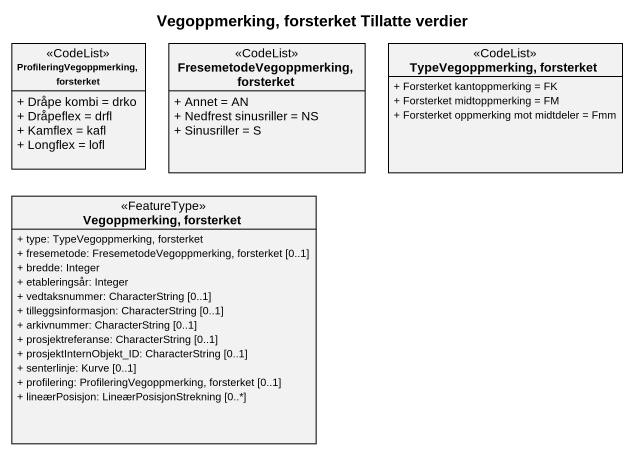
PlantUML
@startuml
title Vegoppmerking, forsterket Tillatte verdier
hide circle
hide empty members
skinparam classAttributeIconSize 0
class "ProfileringVegoppmerking, forsterket" as ProfileringVegoppmerking <<CodeList>> {
  + Dråpe kombi = drko
  + Dråpeflex = drfl
  + Kamflex = kafl
  + Longflex = lofl
}
class "FresemetodeVegoppmerking, forsterket" as FresemetodeVegoppmerking <<CodeList>> {
  + Annet = AN
  + Nedfrest sinusriller = NS
  + Sinusriller = S
}
class "TypeVegoppmerking, forsterket" as TypeVegoppmerking_forsterket <<CodeList>> {
  + Forsterket kantoppmerking = FK
  + Forsterket midtoppmerking = FM
  + Forsterket oppmerking mot midtdeler = Fmm
}
class "Vegoppmerking, forsterket" as Vegoppmerking_forsterket <<FeatureType>> {
  + type: TypeVegoppmerking, forsterket
  + fresemetode: FresemetodeVegoppmerking, forsterket [0..1]
  + bredde: Integer
  + etableringsår: Integer
  + vedtaksnummer: CharacterString [0..1]
  + tilleggsinformasjon: CharacterString [0..1]
  + arkivnummer: CharacterString [0..1]
  + prosjektreferanse: CharacterString [0..1]
  + prosjektInternObjekt_ID: CharacterString [0..1]
  + senterlinje: Kurve [0..1]
  + profilering: ProfileringVegoppmerking, forsterket [0..1]
  + lineærPosisjon: LineærPosisjonStrekning [0..*]
}
@enduml
